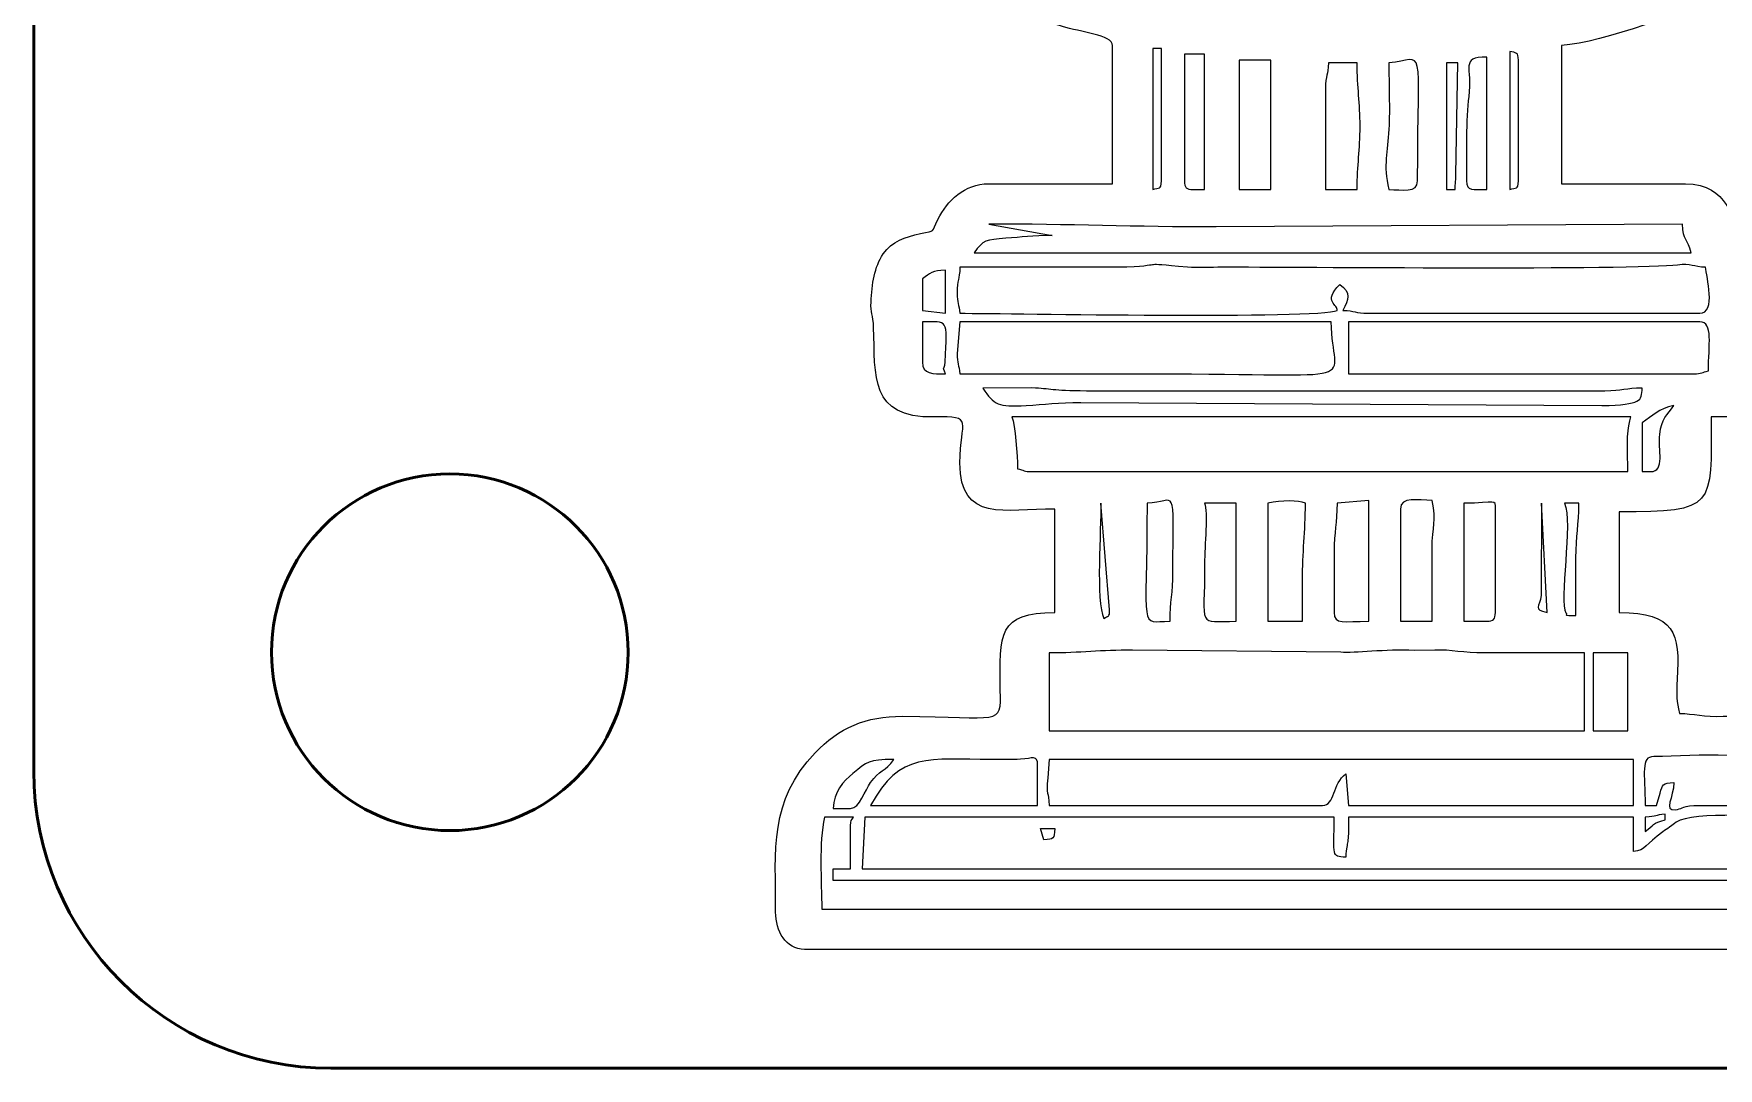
# Model space of a CAD drawing. Header units: centimetres. Extents: x -17.2 to -12.8, y -17.2 to -12.8.
# Drawn here: x -17.2 to -14.366, y -17.2 to -15.459 of the extents above; entities that cross this region are included whole.
import ezdxf

# ---------------------------------------------------------------- set-up
doc = ezdxf.new("R2010")
doc.units = ezdxf.units.CM
doc.header["$MEASUREMENT"] = 0
doc.layers.add('Layer 1', color=7, linetype='Continuous')

msp = doc.modelspace()

# ---------------------------------------------------------------- linework, layer by layer
at = {"layer": 'Layer 1', "lineweight": 53}
msp.add_ellipse((-16.49999, -16.50001), major_axis=(0, 0.30001), ratio=1, dxfattribs=at)
msp.add_open_spline([(-17.2, -16.7), (-17.2, -16.7), (-17.2, -13.3), (-17.2, -13.3), (-17.2, -13.3), (-17.2, -13.02386), (-16.97614, -12.8), (-16.7, -12.8), (-16.7, -12.8), (-16.7, -12.8), (-13.3, -12.8), (-13.3, -12.8), (-13.3, -12.8), (-13.02386, -12.8), (-12.8, -13.02386), (-12.8, -13.3), (-12.8, -13.3), (-12.8, -13.3), (-12.8, -16.7), (-12.8, -16.7), (-12.8, -16.7), (-12.8, -16.97614), (-13.02386, -17.2), (-13.3, -17.2), (-13.3, -17.2), (-13.3, -17.2), (-16.7, -17.2), (-16.7, -17.2), (-16.7, -17.2), (-16.97614, -17.2), (-17.2, -16.97614), (-17.2, -16.7)], degree=3, knots=[0, 0, 0, 0, 0.1111111, 0.1111111, 0.1111111, 0.1111111, 0.2222222, 0.2222222, 0.2222222, 0.2222222, 0.3333333, 0.3333333, 0.3333333, 0.3333333, 0.4444444, 0.4444444, 0.4444444, 0.4444444, 0.5555556, 0.5555556, 0.5555556, 0.5555556, 0.6666667, 0.6666667, 0.6666667, 0.6666667, 0.7777778, 0.7777778, 0.7777778, 0.7777778, 1, 1, 1, 1], dxfattribs=at)
at = {"layer": 'Layer 1', "color": 202, "lineweight": 9}
for points, knots in [([(-15.26432, -13.23244), (-15.26432, -13.29038), (-15.25069, -13.30024), (-15.20138, -13.30024), (-15.20138, -13.30024), (-15.20138, -13.38641), (-15.18601, -13.3721), (-15.26408, -13.38282), (-15.26408, -13.38282), (-15.38135, -13.3989), (-15.48511, -13.43726), (-15.59159, -13.48146), (-15.59159, -13.48146), (-15.62625, -13.49585), (-15.67891, -13.53032), (-15.70985, -13.53753), (-15.70985, -13.53753), (-15.72417, -13.47606), (-15.79567, -13.39738), (-15.84169, -13.35945), (-15.84169, -13.35945), (-15.87127, -13.33506), (-15.90101, -13.31853), (-15.94019, -13.30297), (-15.94019, -13.30297), (-15.96109, -13.29468), (-15.97374, -13.28797), (-15.99752, -13.28283), (-15.99752, -13.28283), (-16.15012, -13.24985), (-16.30235, -13.28949), (-16.41082, -13.3983), (-16.41082, -13.3983), (-16.49392, -13.48167), (-16.53794, -13.58222), (-16.53794, -13.70218), (-16.53794, -13.70218), (-16.53794, -13.76205), (-16.52892, -13.81411), (-16.51441, -13.85783), (-16.51441, -13.85783), (-16.50029, -13.90036), (-16.47836, -13.94253), (-16.44934, -13.97678), (-16.44934, -13.97678), (-16.36282, -14.07891), (-16.34214, -14.07306), (-16.23769, -14.12833), (-16.23769, -14.12833), (-16.23938, -14.14858), (-16.25245, -14.1805), (-16.25912, -14.20376), (-16.25912, -14.20376), (-16.3078, -14.37362), (-16.31014, -14.53998), (-16.28131, -14.71432), (-16.28131, -14.71432), (-16.2748, -14.75365), (-16.25792, -14.77721), (-16.29565, -14.80161), (-16.29565, -14.80161), (-16.45124, -14.90218), (-16.34765, -14.94496), (-16.1932, -15.17343), (-16.1932, -15.17343), (-16.18251, -15.18924), (-16.17221, -15.20331), (-16.15916, -15.21687), (-16.15916, -15.21687), (-16.08634, -15.29252), (-16.03576, -15.17707), (-15.96166, -15.15981), (-15.96166, -15.15981), (-15.94203, -15.17296), (-15.88364, -15.23081), (-15.83969, -15.2606), (-15.83969, -15.2606), (-15.72638, -15.3374), (-15.60174, -15.40624), (-15.46951, -15.44732), (-15.46951, -15.44732), (-15.44067, -15.45627), (-15.38539, -15.46144), (-15.38539, -15.47942), (-15.38539, -15.47942), (-15.38539, -15.47942), (-15.38539, -15.71186), (-15.38539, -15.71186), (-15.38539, -15.71186), (-15.38539, -15.71186), (-15.59363, -15.71186), (-15.59363, -15.71186), (-15.59363, -15.71186), (-15.63449, -15.71186), (-15.6631, -15.74044), (-15.67906, -15.77171), (-15.67906, -15.77171), (-15.69089, -15.79491), (-15.68107, -15.79004), (-15.70831, -15.79573), (-15.70831, -15.79573), (-15.73423, -15.80113), (-15.75623, -15.80877), (-15.77096, -15.82993), (-15.77096, -15.82993), (-15.78618, -15.85181), (-15.78979, -15.88035), (-15.7915, -15.91113), (-15.7915, -15.91113), (-15.79254, -15.92987), (-15.78791, -15.93104), (-15.78718, -15.95383), (-15.78718, -15.95383), (-15.78456, -16.03518), (-15.79394, -16.10634), (-15.68567, -16.10415), (-15.68567, -16.10415), (-15.61534, -16.10272), (-15.64205, -16.10901), (-15.64205, -16.1816), (-15.64205, -16.1816), (-15.64205, -16.28278), (-15.56647, -16.25908), (-15.48224, -16.25908), (-15.48224, -16.25908), (-15.48224, -16.25908), (-15.48224, -16.43342), (-15.48224, -16.43342), (-15.48224, -16.43342), (-15.57755, -16.43342), (-15.57574, -16.46814), (-15.57409, -16.56433), (-15.57409, -16.56433), (-15.57305, -16.62463), (-15.57167, -16.60885), (-15.73897, -16.60768), (-15.73897, -16.60768), (-15.8001, -16.60726), (-15.84523, -16.62731), (-15.88557, -16.66932), (-15.88557, -16.66932), (-15.96317, -16.75015), (-15.95198, -16.83203), (-15.95198, -16.93704), (-15.95198, -16.93704), (-15.95198, -16.9689), (-15.935, -17), (-15.90355, -17), (-15.90355, -17), (-15.90355, -17), (-14.11663, -17), (-14.11663, -17), (-14.11663, -17), (-14.0323, -17), (-14.05367, -16.91019), (-14.05367, -16.81114), (-14.05367, -16.81114), (-14.05367, -16.7732), (-14.07387, -16.7266), (-14.09036, -16.70255), (-14.09036, -16.70255), (-14.1143, -16.66761), (-14.1328, -16.65274), (-14.16888, -16.63094), (-14.16888, -16.63094), (-14.21638, -16.60224), (-14.2946, -16.6057), (-14.35845, -16.60776), (-14.35845, -16.60776), (-14.3904, -16.60879), (-14.4078, -16.60343), (-14.43139, -16.60291), (-14.43139, -16.60291), (-14.43639, -16.5815), (-14.43734, -16.57338), (-14.43554, -16.54551), (-14.43554, -16.54551), (-14.4305, -16.46762), (-14.43921, -16.43342), (-14.53309, -16.43342), (-14.53309, -16.43342), (-14.53309, -16.43342), (-14.53309, -16.26392), (-14.53309, -16.26392), (-14.53309, -16.26392), (-14.37033, -16.26392), (-14.37813, -16.25595), (-14.37813, -16.10411), (-14.37813, -16.10411), (-14.30242, -16.10411), (-14.22317, -16.10138), (-14.22317, -16.00242), (-14.22317, -16.00242), (-14.22317, -15.94441), (-14.20863, -15.85545), (-14.2508, -15.81699), (-14.2508, -15.81699), (-14.26893, -15.80045), (-14.29866, -15.80006), (-14.31754, -15.79171), (-14.31754, -15.79171), (-14.34828, -15.77812), (-14.34654, -15.71186), (-14.42171, -15.71186), (-14.42171, -15.71186), (-14.42171, -15.71186), (-14.62994, -15.71186), (-14.62994, -15.71186), (-14.62994, -15.71186), (-14.62994, -15.71186), (-14.62994, -15.47942), (-14.62994, -15.47942), (-14.62994, -15.47942), (-14.5589, -15.47351), (-14.4196, -15.42151), (-14.35398, -15.39219), (-14.35398, -15.39219), (-14.35398, -15.39219), (-14.19564, -15.30839), (-14.19564, -15.30839), (-14.19564, -15.30839), (-14.16819, -15.29202), (-14.14642, -15.27805), (-14.12145, -15.26152), (-14.12145, -15.26152), (-14.05016, -15.2143), (-14.00754, -15.15655), (-13.99071, -15.14528), (-13.99071, -15.14528), (-13.94931, -15.15634), (-13.94382, -15.2145), (-13.8683, -15.2003), (-13.8683, -15.2003), (-13.8378, -15.19456), (-13.82702, -15.18493), (-13.81034, -15.16586), (-13.81034, -15.16586), (-13.796, -15.14948), (-13.78446, -15.13168), (-13.77072, -15.11346), (-13.77072, -15.11346), (-13.73134, -15.06124), (-13.69463, -15.00555), (-13.65284, -14.95532), (-13.65284, -14.95532), (-13.62252, -14.91887), (-13.59793, -14.86964), (-13.63585, -14.82915), (-13.63585, -14.82915), (-13.6607, -14.80263), (-13.69692, -14.78464), (-13.72922, -14.76756), (-13.72922, -14.76756), (-13.69469, -14.69558), (-13.70016, -14.5461), (-13.70016, -14.45762), (-13.70016, -14.45762), (-13.70016, -14.36357), (-13.71759, -14.28624), (-13.74439, -14.20646), (-13.74439, -14.20646), (-13.75108, -14.18656), (-13.75969, -14.14557), (-13.76796, -14.12833), (-13.76796, -14.12833), (-13.64417, -14.09949), (-13.54759, -13.99116), (-13.49508, -13.88305), (-13.49508, -13.88305), (-13.4455, -13.781), (-13.45468, -13.61671), (-13.50317, -13.51971), (-13.50317, -13.51971), (-13.64848, -13.22904), (-14.04736, -13.18454), (-14.22941, -13.42959), (-14.22941, -13.42959), (-14.24585, -13.45173), (-14.28476, -13.50607), (-14.29096, -13.53269), (-14.29096, -13.53269), (-14.32133, -13.53016), (-14.42189, -13.46816), (-14.45984, -13.45459), (-14.45984, -13.45459), (-14.57165, -13.41461), (-14.68126, -13.37288), (-14.80428, -13.37288), (-14.80428, -13.37288), (-14.80428, -13.37288), (-14.80428, -13.30509), (-14.80428, -13.30509), (-14.80428, -13.30509), (-14.74221, -13.29992), (-14.73648, -13.27521), (-14.73648, -13.21307), (-14.73648, -13.21307), (-14.73648, -13.18059), (-14.74977, -13.17331), (-14.76005, -13.15409), (-14.76005, -13.15409), (-14.76988, -13.13573), (-14.76848, -13.11839), (-14.77009, -13.09195), (-14.77009, -13.09195), (-14.773, -13.04448), (-14.7885, -13), (-14.84302, -13), (-14.84302, -13), (-14.84302, -13), (-15.15779, -13), (-15.15779, -13), (-15.15779, -13), (-15.24312, -13), (-15.22254, -13.07632), (-15.23284, -13.13319), (-15.23284, -13.13319), (-15.24112, -13.17895), (-15.26432, -13.16771), (-15.26432, -13.23244)], [0, 0, 0, 0, 0.0123457, 0.0123457, 0.0123457, 0.0123457, 0.0246914, 0.0246914, 0.0246914, 0.0246914, 0.037037, 0.037037, 0.037037, 0.037037, 0.0493827, 0.0493827, 0.0493827, 0.0493827, 0.0617284, 0.0617284, 0.0617284, 0.0617284, 0.0740741, 0.0740741, 0.0740741, 0.0740741, 0.0864198, 0.0864198, 0.0864198, 0.0864198, 0.0987654, 0.0987654, 0.0987654, 0.0987654, 0.1111111, 0.1111111, 0.1111111, 0.1111111, 0.1234568, 0.1234568, 0.1234568, 0.1234568, 0.1358025, 0.1358025, 0.1358025, 0.1358025, 0.1481481, 0.1481481, 0.1481481, 0.1481481, 0.1604938, 0.1604938, 0.1604938, 0.1604938, 0.1728395, 0.1728395, 0.1728395, 0.1728395, 0.1851852, 0.1851852, 0.1851852, 0.1851852, 0.1975309, 0.1975309, 0.1975309, 0.1975309, 0.2098765, 0.2098765, 0.2098765, 0.2098765, 0.2222222, 0.2222222, 0.2222222, 0.2222222, 0.2345679, 0.2345679, 0.2345679, 0.2345679, 0.2469136, 0.2469136, 0.2469136, 0.2469136, 0.2592593, 0.2592593, 0.2592593, 0.2592593, 0.2716049, 0.2716049, 0.2716049, 0.2716049, 0.2839506, 0.2839506, 0.2839506, 0.2839506, 0.2962963, 0.2962963, 0.2962963, 0.2962963, 0.308642, 0.308642, 0.308642, 0.308642, 0.3209877, 0.3209877, 0.3209877, 0.3209877, 0.3333333, 0.3333333, 0.3333333, 0.3333333, 0.345679, 0.345679, 0.345679, 0.345679, 0.3580247, 0.3580247, 0.3580247, 0.3580247, 0.3703704, 0.3703704, 0.3703704, 0.3703704, 0.382716, 0.382716, 0.382716, 0.382716, 0.3950617, 0.3950617, 0.3950617, 0.3950617, 0.4074074, 0.4074074, 0.4074074, 0.4074074, 0.4197531, 0.4197531, 0.4197531, 0.4197531, 0.4320988, 0.4320988, 0.4320988, 0.4320988, 0.4444444, 0.4444444, 0.4444444, 0.4444444, 0.4567901, 0.4567901, 0.4567901, 0.4567901, 0.4691358, 0.4691358, 0.4691358, 0.4691358, 0.4814815, 0.4814815, 0.4814815, 0.4814815, 0.4938272, 0.4938272, 0.4938272, 0.4938272, 0.5061728, 0.5061728, 0.5061728, 0.5061728, 0.5185185, 0.5185185, 0.5185185, 0.5185185, 0.5308642, 0.5308642, 0.5308642, 0.5308642, 0.5432099, 0.5432099, 0.5432099, 0.5432099, 0.5555556, 0.5555556, 0.5555556, 0.5555556, 0.5679012, 0.5679012, 0.5679012, 0.5679012, 0.5802469, 0.5802469, 0.5802469, 0.5802469, 0.5925926, 0.5925926, 0.5925926, 0.5925926, 0.6049383, 0.6049383, 0.6049383, 0.6049383, 0.617284, 0.617284, 0.617284, 0.617284, 0.6296296, 0.6296296, 0.6296296, 0.6296296, 0.6419753, 0.6419753, 0.6419753, 0.6419753, 0.654321, 0.654321, 0.654321, 0.654321, 0.6666667, 0.6666667, 0.6666667, 0.6666667, 0.6790123, 0.6790123, 0.6790123, 0.6790123, 0.691358, 0.691358, 0.691358, 0.691358, 0.7037037, 0.7037037, 0.7037037, 0.7037037, 0.7160494, 0.7160494, 0.7160494, 0.7160494, 0.7283951, 0.7283951, 0.7283951, 0.7283951, 0.7407407, 0.7407407, 0.7407407, 0.7407407, 0.7530864, 0.7530864, 0.7530864, 0.7530864, 0.7654321, 0.7654321, 0.7654321, 0.7654321, 0.7777778, 0.7777778, 0.7777778, 0.7777778, 0.7901235, 0.7901235, 0.7901235, 0.7901235, 0.8024691, 0.8024691, 0.8024691, 0.8024691, 0.8148148, 0.8148148, 0.8148148, 0.8148148, 0.8271605, 0.8271605, 0.8271605, 0.8271605, 0.8395062, 0.8395062, 0.8395062, 0.8395062, 0.8518519, 0.8518519, 0.8518519, 0.8518519, 0.8641975, 0.8641975, 0.8641975, 0.8641975, 0.8765432, 0.8765432, 0.8765432, 0.8765432, 0.8888889, 0.8888889, 0.8888889, 0.8888889, 0.9012346, 0.9012346, 0.9012346, 0.9012346, 0.9135802, 0.9135802, 0.9135802, 0.9135802, 0.9259259, 0.9259259, 0.9259259, 0.9259259, 0.9382716, 0.9382716, 0.9382716, 0.9382716, 0.9506173, 0.9506173, 0.9506173, 0.9506173, 0.962963, 0.962963, 0.962963, 0.962963, 0.9753086, 0.9753086, 0.9753086, 0.9753086, 1, 1, 1, 1]), ([(-14.9205, -15.50847), (-14.85763, -15.50324), (-14.87207, -15.46353), (-14.87207, -15.70702), (-14.87207, -15.70702), (-14.87207, -15.7285), (-14.89806, -15.72155), (-14.9205, -15.72155), (-14.9205, -15.72155), (-14.93044, -15.67889), (-14.92261, -15.65936), (-14.92048, -15.61988), (-14.92048, -15.61988), (-14.9186, -15.585), (-14.9205, -15.54404), (-14.9205, -15.50847)], [0, 0, 0, 0, 0.2, 0.2, 0.2, 0.2, 0.4, 0.4, 0.4, 0.4, 0.6, 0.6, 0.6, 0.6, 1, 1, 1, 1]), ([(-15.3176, -15.72155), (-15.3176, -15.72155), (-15.3176, -15.48427), (-15.3176, -15.48427), (-15.3176, -15.48427), (-15.3176, -15.48427), (-15.30307, -15.48427), (-15.30307, -15.48427), (-15.30307, -15.48427), (-15.30307, -15.48427), (-15.30307, -15.70702), (-15.30307, -15.70702), (-15.30307, -15.70702), (-15.30307, -15.72365), (-15.30713, -15.7168), (-15.3176, -15.72155)], [0, 0, 0, 0, 0.2, 0.2, 0.2, 0.2, 0.4, 0.4, 0.4, 0.4, 0.6, 0.6, 0.6, 0.6, 1, 1, 1, 1]), ([(-15.26432, -15.70702), (-15.26432, -15.70702), (-15.26432, -15.49395), (-15.26432, -15.49395), (-15.26432, -15.49395), (-15.26432, -15.49395), (-15.23043, -15.49395), (-15.23043, -15.49395), (-15.23043, -15.49395), (-15.23043, -15.49395), (-15.23043, -15.72155), (-15.23043, -15.72155), (-15.23043, -15.72155), (-15.23043, -15.72155), (-15.2498, -15.72155), (-15.2498, -15.72155), (-15.2498, -15.72155), (-15.26096, -15.72155), (-15.26432, -15.71818), (-15.26432, -15.70702)], [0, 0, 0, 0, 0.1666667, 0.1666667, 0.1666667, 0.1666667, 0.3333333, 0.3333333, 0.3333333, 0.3333333, 0.5, 0.5, 0.5, 0.5, 0.6666667, 0.6666667, 0.6666667, 0.6666667, 1, 1, 1, 1]), ([(-14.78975, -15.70702), (-14.78975, -15.66572), (-14.79108, -15.60116), (-14.78623, -15.56526), (-14.78623, -15.56526), (-14.77956, -15.51579), (-14.8017, -15.49879), (-14.75585, -15.49879), (-14.75585, -15.49879), (-14.75585, -15.49879), (-14.75585, -15.72155), (-14.75585, -15.72155), (-14.75585, -15.72155), (-14.7794, -15.72155), (-14.78975, -15.72483), (-14.78975, -15.70702)], [0, 0, 0, 0, 0.2, 0.2, 0.2, 0.2, 0.4, 0.4, 0.4, 0.4, 0.6, 0.6, 0.6, 0.6, 1, 1, 1, 1]), ([(-14.71711, -15.72155), (-14.71711, -15.72155), (-14.71711, -15.4891), (-14.71711, -15.4891), (-14.71711, -15.4891), (-14.70632, -15.49199), (-14.70259, -15.49023), (-14.70259, -15.50364), (-14.70259, -15.50364), (-14.70259, -15.50364), (-14.70259, -15.70702), (-14.70259, -15.70702), (-14.70259, -15.70702), (-14.70259, -15.72365), (-14.70664, -15.7168), (-14.71711, -15.72155)], [0, 0, 0, 0, 0.2, 0.2, 0.2, 0.2, 0.4, 0.4, 0.4, 0.4, 0.6, 0.6, 0.6, 0.6, 1, 1, 1, 1]), ([(-15.17232, -15.50364), (-15.17232, -15.50364), (-15.11905, -15.50364), (-15.11905, -15.50364), (-15.11905, -15.50364), (-15.11905, -15.50364), (-15.11905, -15.72155), (-15.11905, -15.72155), (-15.11905, -15.72155), (-15.11905, -15.72155), (-15.17232, -15.72155), (-15.17232, -15.72155), (-15.17232, -15.72155), (-15.17232, -15.72155), (-15.17232, -15.50364), (-15.17232, -15.50364)], [0, 0, 0, 0, 0.2, 0.2, 0.2, 0.2, 0.4, 0.4, 0.4, 0.4, 0.6, 0.6, 0.6, 0.6, 1, 1, 1, 1]), ([(-14.97377, -15.72155), (-14.97377, -15.72155), (-15.02704, -15.72155), (-15.02704, -15.72155), (-15.02704, -15.72155), (-15.02704, -15.72155), (-15.02704, -15.55206), (-15.02704, -15.55206), (-15.02704, -15.55206), (-15.02704, -15.52772), (-15.02268, -15.53037), (-15.0222, -15.50847), (-15.0222, -15.50847), (-15.0222, -15.50847), (-14.97377, -15.50847), (-14.97377, -15.50847), (-14.97377, -15.50847), (-14.97377, -15.55128), (-14.96893, -15.57561), (-14.96893, -15.61501), (-14.96893, -15.61501), (-14.96893, -15.65603), (-14.97377, -15.67881), (-14.97377, -15.72155)], [0, 0, 0, 0, 0.1428571, 0.1428571, 0.1428571, 0.1428571, 0.2857143, 0.2857143, 0.2857143, 0.2857143, 0.4285714, 0.4285714, 0.4285714, 0.4285714, 0.5714286, 0.5714286, 0.5714286, 0.5714286, 0.7142857, 0.7142857, 0.7142857, 0.7142857, 1, 1, 1, 1]), ([(-14.80912, -15.72155), (-14.80912, -15.72155), (-14.82365, -15.72155), (-14.82365, -15.72155), (-14.82365, -15.72155), (-14.82365, -15.72155), (-14.82365, -15.50847), (-14.82365, -15.50847), (-14.82365, -15.50847), (-14.82365, -15.50847), (-14.80428, -15.50847), (-14.80428, -15.50847), (-14.80428, -15.50847), (-14.80428, -15.50847), (-14.80757, -15.69653), (-14.80757, -15.69653), (-14.80757, -15.69653), (-14.8076, -15.70118), (-14.80912, -15.71376), (-14.80912, -15.72155)], [0, 0, 0, 0, 0.1666667, 0.1666667, 0.1666667, 0.1666667, 0.3333333, 0.3333333, 0.3333333, 0.3333333, 0.5, 0.5, 0.5, 0.5, 0.6666667, 0.6666667, 0.6666667, 0.6666667, 1, 1, 1, 1]), ([(-15.59363, -15.77966), (-15.46078, -15.77966), (-15.34408, -15.7845), (-15.21106, -15.7845), (-15.21106, -15.7845), (-15.21106, -15.7845), (-14.42656, -15.77966), (-14.42656, -15.77966), (-14.42656, -15.77966), (-14.42591, -15.80837), (-14.41753, -15.80447), (-14.41202, -15.82809), (-14.41202, -15.82809), (-14.41202, -15.82809), (-15.61783, -15.82809), (-15.61783, -15.82809), (-15.61783, -15.82809), (-15.60328, -15.80634), (-15.59793, -15.80612), (-15.56478, -15.80366), (-15.56478, -15.80366), (-15.53773, -15.80165), (-15.52034, -15.79903), (-15.48709, -15.79903), (-15.48709, -15.79903), (-15.48709, -15.79903), (-15.59363, -15.77966), (-15.59363, -15.77966)], [0, 0, 0, 0, 0.125, 0.125, 0.125, 0.125, 0.25, 0.25, 0.25, 0.25, 0.375, 0.375, 0.375, 0.375, 0.5, 0.5, 0.5, 0.5, 0.625, 0.625, 0.625, 0.625, 0.75, 0.75, 0.75, 0.75, 1, 1, 1, 1]), ([(-15.705, -15.88135), (-15.705, -15.88135), (-15.705, -15.87167), (-15.705, -15.87167), (-15.705, -15.87167), (-15.69182, -15.86284), (-15.68883, -15.85764), (-15.66626, -15.85715), (-15.66626, -15.85715), (-15.66626, -15.85715), (-15.66626, -15.92978), (-15.66626, -15.92978), (-15.66626, -15.92978), (-15.66626, -15.92978), (-15.705, -15.92494), (-15.705, -15.92494), (-15.705, -15.92494), (-15.705, -15.92494), (-15.705, -15.88135), (-15.705, -15.88135)], [0, 0, 0, 0, 0.1666667, 0.1666667, 0.1666667, 0.1666667, 0.3333333, 0.3333333, 0.3333333, 0.3333333, 0.5, 0.5, 0.5, 0.5, 0.6666667, 0.6666667, 0.6666667, 0.6666667, 1, 1, 1, 1]), ([(-15.00767, -15.92494), (-15.03806, -15.93952), (-15.55859, -15.92978), (-15.64205, -15.92978), (-15.64205, -15.92978), (-15.64331, -15.91463), (-15.64689, -15.91258), (-15.64689, -15.89589), (-15.64689, -15.89589), (-15.64689, -15.87155), (-15.64254, -15.8742), (-15.64205, -15.8523), (-15.64205, -15.8523), (-15.64205, -15.8523), (-15.36115, -15.85232), (-15.36115, -15.85232), (-15.36115, -15.85232), (-15.28913, -15.84843), (-15.34722, -15.84476), (-15.25923, -15.85205), (-15.25923, -15.85205), (-15.2418, -15.85348), (-15.21934, -15.8523), (-15.20138, -15.8523), (-15.20138, -15.8523), (-15.08348, -15.8523), (-14.50428, -15.85729), (-14.43472, -15.84859), (-14.43472, -15.84859), (-14.4122, -15.84576), (-14.40829, -15.85185), (-14.38782, -15.8523), (-14.38782, -15.8523), (-14.38649, -15.86816), (-14.36909, -15.92978), (-14.3975, -15.92978), (-14.3975, -15.92978), (-14.3975, -15.92978), (-14.9544, -15.92978), (-14.9544, -15.92978), (-14.9544, -15.92978), (-14.97874, -15.92978), (-14.97609, -15.92543), (-14.99799, -15.92494), (-14.99799, -15.92494), (-14.98787, -15.90582), (-14.98352, -15.8955), (-15.00283, -15.88135), (-15.00283, -15.88135), (-15.03302, -15.91), (-15.00458, -15.91621), (-15.00767, -15.92494)], [0, 0, 0, 0, 0.0714286, 0.0714286, 0.0714286, 0.0714286, 0.1428571, 0.1428571, 0.1428571, 0.1428571, 0.2142857, 0.2142857, 0.2142857, 0.2142857, 0.2857143, 0.2857143, 0.2857143, 0.2857143, 0.3571429, 0.3571429, 0.3571429, 0.3571429, 0.4285714, 0.4285714, 0.4285714, 0.4285714, 0.5, 0.5, 0.5, 0.5, 0.5714286, 0.5714286, 0.5714286, 0.5714286, 0.6428571, 0.6428571, 0.6428571, 0.6428571, 0.7142857, 0.7142857, 0.7142857, 0.7142857, 0.7857143, 0.7857143, 0.7857143, 0.7857143, 0.8571429, 0.8571429, 0.8571429, 0.8571429, 1, 1, 1, 1]), ([(-15.705, -16.01211), (-15.705, -16.01211), (-15.705, -15.94431), (-15.705, -15.94431), (-15.705, -15.94431), (-15.66244, -15.94431), (-15.6625, -15.93633), (-15.66705, -16.01176), (-15.66705, -16.01176), (-15.66815, -16.02999), (-15.67259, -16.01615), (-15.66626, -16.03148), (-15.66626, -16.03148), (-15.68736, -16.03148), (-15.705, -16.03292), (-15.705, -16.01211)], [0, 0, 0, 0, 0.2, 0.2, 0.2, 0.2, 0.4, 0.4, 0.4, 0.4, 0.6, 0.6, 0.6, 0.6, 1, 1, 1, 1]), ([(-15.64689, -15.99758), (-15.64689, -15.99758), (-15.64205, -15.94431), (-15.64205, -15.94431), (-15.64205, -15.94431), (-15.64205, -15.94431), (-15.01736, -15.94431), (-15.01736, -15.94431), (-15.01736, -15.94431), (-15.01736, -16.05476), (-14.94275, -16.03148), (-15.3176, -16.03148), (-15.3176, -16.03148), (-15.42575, -16.03148), (-15.5339, -16.03148), (-15.64205, -16.03148), (-15.64205, -16.03148), (-15.64331, -16.01633), (-15.64689, -16.01428), (-15.64689, -15.99758)], [0, 0, 0, 0, 0.1666667, 0.1666667, 0.1666667, 0.1666667, 0.3333333, 0.3333333, 0.3333333, 0.3333333, 0.5, 0.5, 0.5, 0.5, 0.6666667, 0.6666667, 0.6666667, 0.6666667, 1, 1, 1, 1]), ([(-14.40719, -16.03148), (-14.40719, -16.03148), (-14.9883, -16.03148), (-14.9883, -16.03148), (-14.9883, -16.03148), (-14.9883, -16.03148), (-14.9883, -15.94431), (-14.9883, -15.94431), (-14.9883, -15.94431), (-14.9883, -15.94431), (-14.3975, -15.94431), (-14.3975, -15.94431), (-14.3975, -15.94431), (-14.3744, -15.94431), (-14.38297, -15.98344), (-14.38297, -16.02663), (-14.38297, -16.02663), (-14.39383, -16.02916), (-14.39411, -16.03148), (-14.40719, -16.03148)], [0, 0, 0, 0, 0.1666667, 0.1666667, 0.1666667, 0.1666667, 0.3333333, 0.3333333, 0.3333333, 0.3333333, 0.5, 0.5, 0.5, 0.5, 0.6666667, 0.6666667, 0.6666667, 0.6666667, 1, 1, 1, 1]), ([(-15.60331, -16.05569), (-15.60331, -16.05569), (-15.52095, -16.05543), (-15.52095, -16.05543), (-15.52095, -16.05543), (-15.48794, -16.05642), (-15.48936, -16.06053), (-15.42898, -16.06053), (-15.42898, -16.06053), (-15.42898, -16.06053), (-14.55731, -16.06053), (-14.55731, -16.06053), (-14.55731, -16.06053), (-14.52785, -16.06053), (-14.52198, -16.05569), (-14.49435, -16.05569), (-14.49435, -16.05569), (-14.49616, -16.07745), (-14.49397, -16.08319), (-14.56216, -16.08507), (-14.56216, -16.08507), (-14.56216, -16.08507), (-15.43867, -16.0799), (-15.43867, -16.0799), (-15.43867, -16.0799), (-15.47605, -16.0799), (-15.50047, -16.08293), (-15.53069, -16.08481), (-15.53069, -16.08481), (-15.5783, -16.08777), (-15.58442, -16.0839), (-15.60331, -16.05569)], [0, 0, 0, 0, 0.1111111, 0.1111111, 0.1111111, 0.1111111, 0.2222222, 0.2222222, 0.2222222, 0.2222222, 0.3333333, 0.3333333, 0.3333333, 0.3333333, 0.4444444, 0.4444444, 0.4444444, 0.4444444, 0.5555556, 0.5555556, 0.5555556, 0.5555556, 0.6666667, 0.6666667, 0.6666667, 0.6666667, 0.7777778, 0.7777778, 0.7777778, 0.7777778, 1, 1, 1, 1]), ([(-14.47982, -16.19613), (-14.47982, -16.19613), (-14.49435, -16.19613), (-14.49435, -16.19613), (-14.49435, -16.19613), (-14.49435, -16.19613), (-14.49435, -16.1138), (-14.49435, -16.1138), (-14.49435, -16.1138), (-14.47654, -16.10188), (-14.46663, -16.0907), (-14.44108, -16.08474), (-14.44108, -16.08474), (-14.45256, -16.10188), (-14.46188, -16.10624), (-14.46492, -16.13354), (-14.46492, -16.13354), (-14.46769, -16.15844), (-14.45551, -16.19613), (-14.47982, -16.19613)], [0, 0, 0, 0, 0.1666667, 0.1666667, 0.1666667, 0.1666667, 0.3333333, 0.3333333, 0.3333333, 0.3333333, 0.5, 0.5, 0.5, 0.5, 0.6666667, 0.6666667, 0.6666667, 0.6666667, 1, 1, 1, 1]), ([(-15.55489, -16.10411), (-15.55489, -16.10411), (-14.51372, -16.10411), (-14.51372, -16.10411), (-14.51372, -16.10411), (-14.52205, -16.13986), (-14.51856, -16.15347), (-14.51856, -16.19613), (-14.51856, -16.19613), (-14.51856, -16.19613), (-15.52098, -16.19613), (-15.52098, -16.19613), (-15.52098, -16.19613), (-15.53406, -16.19613), (-15.53434, -16.19381), (-15.5452, -16.19128), (-15.5452, -16.19128), (-15.5452, -16.16855), (-15.54873, -16.11789), (-15.55489, -16.10411)], [0, 0, 0, 0, 0.1666667, 0.1666667, 0.1666667, 0.1666667, 0.3333333, 0.3333333, 0.3333333, 0.3333333, 0.5, 0.5, 0.5, 0.5, 0.6666667, 0.6666667, 0.6666667, 0.6666667, 1, 1, 1, 1]), ([(-15.28854, -16.44794), (-15.3418, -16.44794), (-15.32728, -16.47127), (-15.32728, -16.2494), (-15.32728, -16.2494), (-15.27637, -16.24827), (-15.2837, -16.20953), (-15.2837, -16.36562), (-15.2837, -16.36562), (-15.2837, -16.40069), (-15.28854, -16.41412), (-15.28854, -16.44794)], [0, 0, 0, 0, 0.25, 0.25, 0.25, 0.25, 0.5, 0.5, 0.5, 0.5, 1, 1, 1, 1]), ([(-15.40476, -16.2494), (-15.40476, -16.2494), (-15.39024, -16.42857), (-15.39024, -16.42857), (-15.39024, -16.42857), (-15.39024, -16.44221), (-15.39233, -16.43754), (-15.39992, -16.4431), (-15.39992, -16.4431), (-15.41351, -16.41477), (-15.40476, -16.2928), (-15.40476, -16.2494)], [0, 0, 0, 0, 0.25, 0.25, 0.25, 0.25, 0.5, 0.5, 0.5, 0.5, 1, 1, 1, 1]), ([(-15.23043, -16.2494), (-15.23043, -16.2494), (-15.17716, -16.2494), (-15.17716, -16.2494), (-15.17716, -16.2494), (-15.17716, -16.2494), (-15.17716, -16.44794), (-15.17716, -16.44794), (-15.17716, -16.44794), (-15.24415, -16.44794), (-15.23043, -16.4619), (-15.23043, -16.35109), (-15.23043, -16.35109), (-15.23043, -16.32085), (-15.22456, -16.2636), (-15.23043, -16.2494)], [0, 0, 0, 0, 0.2, 0.2, 0.2, 0.2, 0.4, 0.4, 0.4, 0.4, 0.6, 0.6, 0.6, 0.6, 1, 1, 1, 1]), ([(-15.06578, -16.38014), (-15.06578, -16.38014), (-15.06578, -16.44794), (-15.06578, -16.44794), (-15.06578, -16.44794), (-15.06578, -16.44794), (-15.12389, -16.44794), (-15.12389, -16.44794), (-15.12389, -16.44794), (-15.12389, -16.44794), (-15.12389, -16.2494), (-15.12389, -16.2494), (-15.12389, -16.2494), (-15.10106, -16.24407), (-15.07282, -16.24449), (-15.06094, -16.2494), (-15.06094, -16.2494), (-15.06094, -16.29893), (-15.06578, -16.32995), (-15.06578, -16.38014)], [0, 0, 0, 0, 0.1666667, 0.1666667, 0.1666667, 0.1666667, 0.3333333, 0.3333333, 0.3333333, 0.3333333, 0.5, 0.5, 0.5, 0.5, 0.6666667, 0.6666667, 0.6666667, 0.6666667, 1, 1, 1, 1]), ([(-15.01251, -16.43342), (-15.01251, -16.43342), (-15.01251, -16.33172), (-15.01251, -16.33172), (-15.01251, -16.33172), (-15.01251, -16.29665), (-15.00767, -16.28322), (-15.00767, -16.2494), (-15.00767, -16.2494), (-15.00767, -16.2494), (-14.9544, -16.24455), (-14.9544, -16.24455), (-14.9544, -16.24455), (-14.9544, -16.24455), (-14.9544, -16.44794), (-14.9544, -16.44794), (-14.9544, -16.44794), (-14.99568, -16.44794), (-15.01251, -16.45364), (-15.01251, -16.43342)], [0, 0, 0, 0, 0.1666667, 0.1666667, 0.1666667, 0.1666667, 0.3333333, 0.3333333, 0.3333333, 0.3333333, 0.5, 0.5, 0.5, 0.5, 0.6666667, 0.6666667, 0.6666667, 0.6666667, 1, 1, 1, 1]), ([(-14.84786, -16.32688), (-14.84786, -16.32688), (-14.84786, -16.44794), (-14.84786, -16.44794), (-14.84786, -16.44794), (-14.84786, -16.44794), (-14.90113, -16.44794), (-14.90113, -16.44794), (-14.90113, -16.44794), (-14.90113, -16.44794), (-14.90113, -16.25908), (-14.90113, -16.25908), (-14.90113, -16.25908), (-14.90113, -16.2372), (-14.87103, -16.24455), (-14.84786, -16.24455), (-14.84786, -16.24455), (-14.83937, -16.28102), (-14.84786, -16.2862), (-14.84786, -16.32688)], [0, 0, 0, 0, 0.1666667, 0.1666667, 0.1666667, 0.1666667, 0.3333333, 0.3333333, 0.3333333, 0.3333333, 0.5, 0.5, 0.5, 0.5, 0.6666667, 0.6666667, 0.6666667, 0.6666667, 1, 1, 1, 1]), ([(-14.75585, -16.44794), (-14.75585, -16.44794), (-14.79459, -16.44794), (-14.79459, -16.44794), (-14.79459, -16.44794), (-14.79459, -16.44794), (-14.79459, -16.2494), (-14.79459, -16.2494), (-14.79459, -16.2494), (-14.73953, -16.2494), (-14.74133, -16.24092), (-14.74133, -16.25908), (-14.74133, -16.25908), (-14.74133, -16.25908), (-14.74133, -16.43342), (-14.74133, -16.43342), (-14.74133, -16.43342), (-14.74133, -16.44457), (-14.7447, -16.44794), (-14.75585, -16.44794)], [0, 0, 0, 0, 0.1666667, 0.1666667, 0.1666667, 0.1666667, 0.3333333, 0.3333333, 0.3333333, 0.3333333, 0.5, 0.5, 0.5, 0.5, 0.6666667, 0.6666667, 0.6666667, 0.6666667, 1, 1, 1, 1]), ([(-14.66385, -16.2494), (-14.66385, -16.2494), (-14.65416, -16.43342), (-14.65416, -16.43342), (-14.65416, -16.43342), (-14.67899, -16.42678), (-14.66701, -16.42494), (-14.66435, -16.40416), (-14.66435, -16.40416), (-14.66435, -16.40416), (-14.66385, -16.2494), (-14.66385, -16.2494)], [0, 0, 0, 0, 0.25, 0.25, 0.25, 0.25, 0.5, 0.5, 0.5, 0.5, 1, 1, 1, 1]), ([(-14.62511, -16.2494), (-14.62511, -16.2494), (-14.60089, -16.2494), (-14.60089, -16.2494), (-14.60089, -16.2494), (-14.60089, -16.28634), (-14.60573, -16.3034), (-14.60573, -16.3414), (-14.60573, -16.3414), (-14.60573, -16.3414), (-14.60573, -16.43825), (-14.60573, -16.43825), (-14.60573, -16.43825), (-14.62981, -16.43772), (-14.61902, -16.43838), (-14.62268, -16.43349), (-14.62268, -16.43349), (-14.63483, -16.41723), (-14.6105, -16.27982), (-14.62511, -16.2494)], [0, 0, 0, 0, 0.1666667, 0.1666667, 0.1666667, 0.1666667, 0.3333333, 0.3333333, 0.3333333, 0.3333333, 0.5, 0.5, 0.5, 0.5, 0.6666667, 0.6666667, 0.6666667, 0.6666667, 1, 1, 1, 1]), ([(-15.49193, -16.50121), (-15.43923, -16.50121), (-15.4048, -16.49636), (-15.3515, -16.49636), (-15.3515, -16.49636), (-15.3515, -16.49636), (-15.00156, -16.49986), (-15.00156, -16.49986), (-15.00156, -16.49986), (-14.97758, -16.50242), (-14.92643, -16.49425), (-14.8776, -16.4971), (-14.8776, -16.4971), (-14.8776, -16.4971), (-14.84305, -16.49634), (-14.84305, -16.49634), (-14.84305, -16.49634), (-14.81675, -16.49558), (-14.79409, -16.50121), (-14.7607, -16.50121), (-14.7607, -16.50121), (-14.7607, -16.50121), (-14.5912, -16.50121), (-14.5912, -16.50121), (-14.5912, -16.50121), (-14.5912, -16.50121), (-14.5912, -16.63196), (-14.5912, -16.63196), (-14.5912, -16.63196), (-14.5912, -16.63196), (-15.49193, -16.63196), (-15.49193, -16.63196), (-15.49193, -16.63196), (-15.49193, -16.63196), (-15.49193, -16.50121), (-15.49193, -16.50121)], [0, 0, 0, 0, 0.1, 0.1, 0.1, 0.1, 0.2, 0.2, 0.2, 0.2, 0.3, 0.3, 0.3, 0.3, 0.4, 0.4, 0.4, 0.4, 0.5, 0.5, 0.5, 0.5, 0.6, 0.6, 0.6, 0.6, 0.7, 0.7, 0.7, 0.7, 0.8, 0.8, 0.8, 0.8, 1, 1, 1, 1]), ([(-14.57668, -16.50121), (-14.57668, -16.50121), (-14.51856, -16.50121), (-14.51856, -16.50121), (-14.51856, -16.50121), (-14.51856, -16.50121), (-14.51856, -16.63196), (-14.51856, -16.63196), (-14.51856, -16.63196), (-14.51856, -16.63196), (-14.57668, -16.63196), (-14.57668, -16.63196), (-14.57668, -16.63196), (-14.57668, -16.63196), (-14.57668, -16.50121), (-14.57668, -16.50121)], [0, 0, 0, 0, 0.2, 0.2, 0.2, 0.2, 0.4, 0.4, 0.4, 0.4, 0.6, 0.6, 0.6, 0.6, 1, 1, 1, 1]), ([(-14.47014, -16.75787), (-14.47014, -16.75787), (-14.48951, -16.75787), (-14.48951, -16.75787), (-14.48951, -16.75787), (-14.48951, -16.7028), (-14.49733, -16.67554), (-14.47498, -16.67554), (-14.47498, -16.67554), (-14.39909, -16.67554), (-14.29538, -16.66005), (-14.25203, -16.70925), (-14.25203, -16.70925), (-14.24096, -16.72181), (-14.23442, -16.73907), (-14.23285, -16.75787), (-14.23285, -16.75787), (-14.23285, -16.75787), (-14.40742, -16.75772), (-14.40742, -16.75772), (-14.40742, -16.75772), (-14.43075, -16.75921), (-14.42651, -16.7639), (-14.43879, -16.76513), (-14.43879, -16.76513), (-14.45889, -16.76716), (-14.44165, -16.74461), (-14.44108, -16.71913), (-14.44108, -16.71913), (-14.46052, -16.72075), (-14.45986, -16.72157), (-14.46425, -16.73735), (-14.46425, -16.73735), (-14.46425, -16.73735), (-14.47014, -16.75787), (-14.47014, -16.75787)], [0, 0, 0, 0, 0.1, 0.1, 0.1, 0.1, 0.2, 0.2, 0.2, 0.2, 0.3, 0.3, 0.3, 0.3, 0.4, 0.4, 0.4, 0.4, 0.5, 0.5, 0.5, 0.5, 0.6, 0.6, 0.6, 0.6, 0.7, 0.7, 0.7, 0.7, 0.8, 0.8, 0.8, 0.8, 1, 1, 1, 1]), ([(-15.82607, -16.76271), (-15.82607, -16.76271), (-15.85513, -16.76271), (-15.85513, -16.76271), (-15.85513, -16.76271), (-15.85453, -16.7358), (-15.83788, -16.71656), (-15.82207, -16.70376), (-15.82207, -16.70376), (-15.79815, -16.68439), (-15.79605, -16.68039), (-15.75343, -16.68039), (-15.75343, -16.68039), (-15.76732, -16.70113), (-15.77777, -16.69835), (-15.79238, -16.71892), (-15.79238, -16.71892), (-15.80159, -16.73187), (-15.81058, -16.76271), (-15.82607, -16.76271)], [0, 0, 0, 0, 0.1666667, 0.1666667, 0.1666667, 0.1666667, 0.3333333, 0.3333333, 0.3333333, 0.3333333, 0.5, 0.5, 0.5, 0.5, 0.6666667, 0.6666667, 0.6666667, 0.6666667, 1, 1, 1, 1]), ([(-15.5113, -16.69008), (-15.5113, -16.69008), (-15.5113, -16.75787), (-15.5113, -16.75787), (-15.5113, -16.75787), (-15.5113, -16.75787), (-15.79217, -16.75787), (-15.79217, -16.75787), (-15.79217, -16.75787), (-15.74425, -16.66729), (-15.69345, -16.68034), (-15.58878, -16.68039), (-15.58878, -16.68039), (-15.57279, -16.68039), (-15.55577, -16.68096), (-15.53992, -16.67999), (-15.53992, -16.67999), (-15.51963, -16.67875), (-15.5113, -16.67198), (-15.5113, -16.69008)], [0, 0, 0, 0, 0.1666667, 0.1666667, 0.1666667, 0.1666667, 0.3333333, 0.3333333, 0.3333333, 0.3333333, 0.5, 0.5, 0.5, 0.5, 0.6666667, 0.6666667, 0.6666667, 0.6666667, 1, 1, 1, 1]), ([(-15.03188, -16.75787), (-15.03188, -16.75787), (-15.49193, -16.75787), (-15.49193, -16.75787), (-15.49193, -16.75787), (-15.49248, -16.73338), (-15.4976, -16.74184), (-15.49425, -16.71141), (-15.49425, -16.71141), (-15.49425, -16.71141), (-15.49193, -16.68039), (-15.49193, -16.68039), (-15.49193, -16.68039), (-15.49193, -16.68039), (-14.50888, -16.68039), (-14.50888, -16.68039), (-14.50888, -16.68039), (-14.50888, -16.68039), (-14.50888, -16.75787), (-14.50888, -16.75787), (-14.50888, -16.75787), (-14.50888, -16.75787), (-14.9883, -16.75787), (-14.9883, -16.75787), (-14.9883, -16.75787), (-14.9883, -16.75787), (-14.99314, -16.7046), (-14.99314, -16.7046), (-14.99314, -16.7046), (-15.01542, -16.72093), (-15.0115, -16.75787), (-15.03188, -16.75787)], [0, 0, 0, 0, 0.1111111, 0.1111111, 0.1111111, 0.1111111, 0.2222222, 0.2222222, 0.2222222, 0.2222222, 0.3333333, 0.3333333, 0.3333333, 0.3333333, 0.4444444, 0.4444444, 0.4444444, 0.4444444, 0.5555556, 0.5555556, 0.5555556, 0.5555556, 0.6666667, 0.6666667, 0.6666667, 0.6666667, 0.7777778, 0.7777778, 0.7777778, 0.7777778, 1, 1, 1, 1]), ([(-14.23285, -16.86441), (-14.23285, -16.86441), (-15.8067, -16.86441), (-15.8067, -16.86441), (-15.8067, -16.86441), (-15.8067, -16.86441), (-15.80186, -16.77724), (-15.80186, -16.77724), (-15.80186, -16.77724), (-15.80186, -16.77724), (-15.01251, -16.77724), (-15.01251, -16.77724), (-15.01251, -16.77724), (-15.01251, -16.84494), (-15.01793, -16.84297), (-14.99314, -16.84504), (-14.99314, -16.84504), (-14.99037, -16.81182), (-14.9883, -16.82972), (-14.9883, -16.77724), (-14.9883, -16.77724), (-14.9883, -16.77724), (-14.50888, -16.77724), (-14.50888, -16.77724), (-14.50888, -16.77724), (-14.50888, -16.77724), (-14.50888, -16.83535), (-14.50888, -16.83535), (-14.50888, -16.83535), (-14.48891, -16.83369), (-14.48899, -16.82311), (-14.45978, -16.80213), (-14.45978, -16.80213), (-14.45516, -16.79882), (-14.45313, -16.79784), (-14.44821, -16.79432), (-14.44821, -16.79432), (-14.44125, -16.78936), (-14.44231, -16.78936), (-14.43725, -16.78591), (-14.43725, -16.78591), (-14.40904, -16.76674), (-14.27319, -16.77724), (-14.23285, -16.77724), (-14.23285, -16.77724), (-14.23125, -16.79646), (-14.22614, -16.79556), (-14.22913, -16.81931), (-14.22913, -16.81931), (-14.23095, -16.8337), (-14.23285, -16.84225), (-14.23285, -16.86441)], [0, 0, 0, 0, 0.0714286, 0.0714286, 0.0714286, 0.0714286, 0.1428571, 0.1428571, 0.1428571, 0.1428571, 0.2142857, 0.2142857, 0.2142857, 0.2142857, 0.2857143, 0.2857143, 0.2857143, 0.2857143, 0.3571429, 0.3571429, 0.3571429, 0.3571429, 0.4285714, 0.4285714, 0.4285714, 0.4285714, 0.5, 0.5, 0.5, 0.5, 0.5714286, 0.5714286, 0.5714286, 0.5714286, 0.6428571, 0.6428571, 0.6428571, 0.6428571, 0.7142857, 0.7142857, 0.7142857, 0.7142857, 0.7857143, 0.7857143, 0.7857143, 0.7857143, 0.8571429, 0.8571429, 0.8571429, 0.8571429, 1, 1, 1, 1]), ([(-14.48951, -16.80145), (-14.48951, -16.80145), (-14.48951, -16.77724), (-14.48951, -16.77724), (-14.48951, -16.77724), (-14.46823, -16.77677), (-14.47443, -16.77396), (-14.45561, -16.7724), (-14.45561, -16.7724), (-14.45561, -16.7724), (-14.45561, -16.78208), (-14.45561, -16.78208), (-14.45561, -16.78208), (-14.47833, -16.78738), (-14.4737, -16.79087), (-14.48951, -16.80145)], [0, 0, 0, 0, 0.2, 0.2, 0.2, 0.2, 0.4, 0.4, 0.4, 0.4, 0.6, 0.6, 0.6, 0.6, 1, 1, 1, 1]), ([(-15.82607, -16.79177), (-15.82607, -16.79177), (-15.82607, -16.86441), (-15.82607, -16.86441), (-15.82607, -16.86441), (-15.82607, -16.86441), (-15.85513, -16.86441), (-15.85513, -16.86441), (-15.85513, -16.86441), (-15.85513, -16.86441), (-15.85513, -16.88378), (-15.85513, -16.88378), (-15.85513, -16.88378), (-15.85513, -16.88378), (-14.24738, -16.88378), (-14.24738, -16.88378), (-14.24738, -16.88378), (-14.22945, -16.88378), (-14.21169, -16.88384), (-14.19378, -16.88411), (-14.19378, -16.88411), (-14.16122, -16.88461), (-14.16128, -16.88977), (-14.15537, -16.86441), (-14.15537, -16.86441), (-14.15537, -16.86441), (-14.21348, -16.86441), (-14.21348, -16.86441), (-14.21348, -16.86441), (-14.20378, -16.84714), (-14.20864, -16.79902), (-14.20864, -16.77724), (-14.20864, -16.77724), (-14.20864, -16.77724), (-14.136, -16.77724), (-14.136, -16.77724), (-14.136, -16.77724), (-14.136, -16.80796), (-14.13115, -16.81767), (-14.13115, -16.84988), (-14.13115, -16.84988), (-14.13115, -16.84988), (-14.13115, -16.9322), (-14.13115, -16.9322), (-14.13115, -16.9322), (-14.13115, -16.9322), (-15.8745, -16.9322), (-15.8745, -16.9322), (-15.8745, -16.9322), (-15.8745, -16.88535), (-15.87982, -16.8209), (-15.86966, -16.77724), (-15.86966, -16.77724), (-15.86966, -16.77724), (-15.82123, -16.77724), (-15.82123, -16.77724), (-15.82123, -16.77724), (-15.82455, -16.78315), (-15.82607, -16.78242), (-15.82607, -16.79177)], [0, 0, 0, 0, 0.0625, 0.0625, 0.0625, 0.0625, 0.125, 0.125, 0.125, 0.125, 0.1875, 0.1875, 0.1875, 0.1875, 0.25, 0.25, 0.25, 0.25, 0.3125, 0.3125, 0.3125, 0.3125, 0.375, 0.375, 0.375, 0.375, 0.4375, 0.4375, 0.4375, 0.4375, 0.5, 0.5, 0.5, 0.5, 0.5625, 0.5625, 0.5625, 0.5625, 0.625, 0.625, 0.625, 0.625, 0.6875, 0.6875, 0.6875, 0.6875, 0.75, 0.75, 0.75, 0.75, 0.8125, 0.8125, 0.8125, 0.8125, 0.875, 0.875, 0.875, 0.875, 1, 1, 1, 1]), ([(-15.50102, -16.81579), (-15.4838, -16.81449), (-15.48373, -16.81443), (-15.48224, -16.79661), (-15.48224, -16.79661), (-15.48224, -16.79661), (-15.50646, -16.79661), (-15.50646, -16.79661), (-15.50646, -16.79661), (-15.50646, -16.79661), (-15.50102, -16.81579), (-15.50102, -16.81579)], [0, 0, 0, 0, 0.25, 0.25, 0.25, 0.25, 0.5, 0.5, 0.5, 0.5, 1, 1, 1, 1])]:
    msp.add_open_spline(points, degree=3, knots=knots, dxfattribs=at)

doc.saveas('drawing.dxf')
